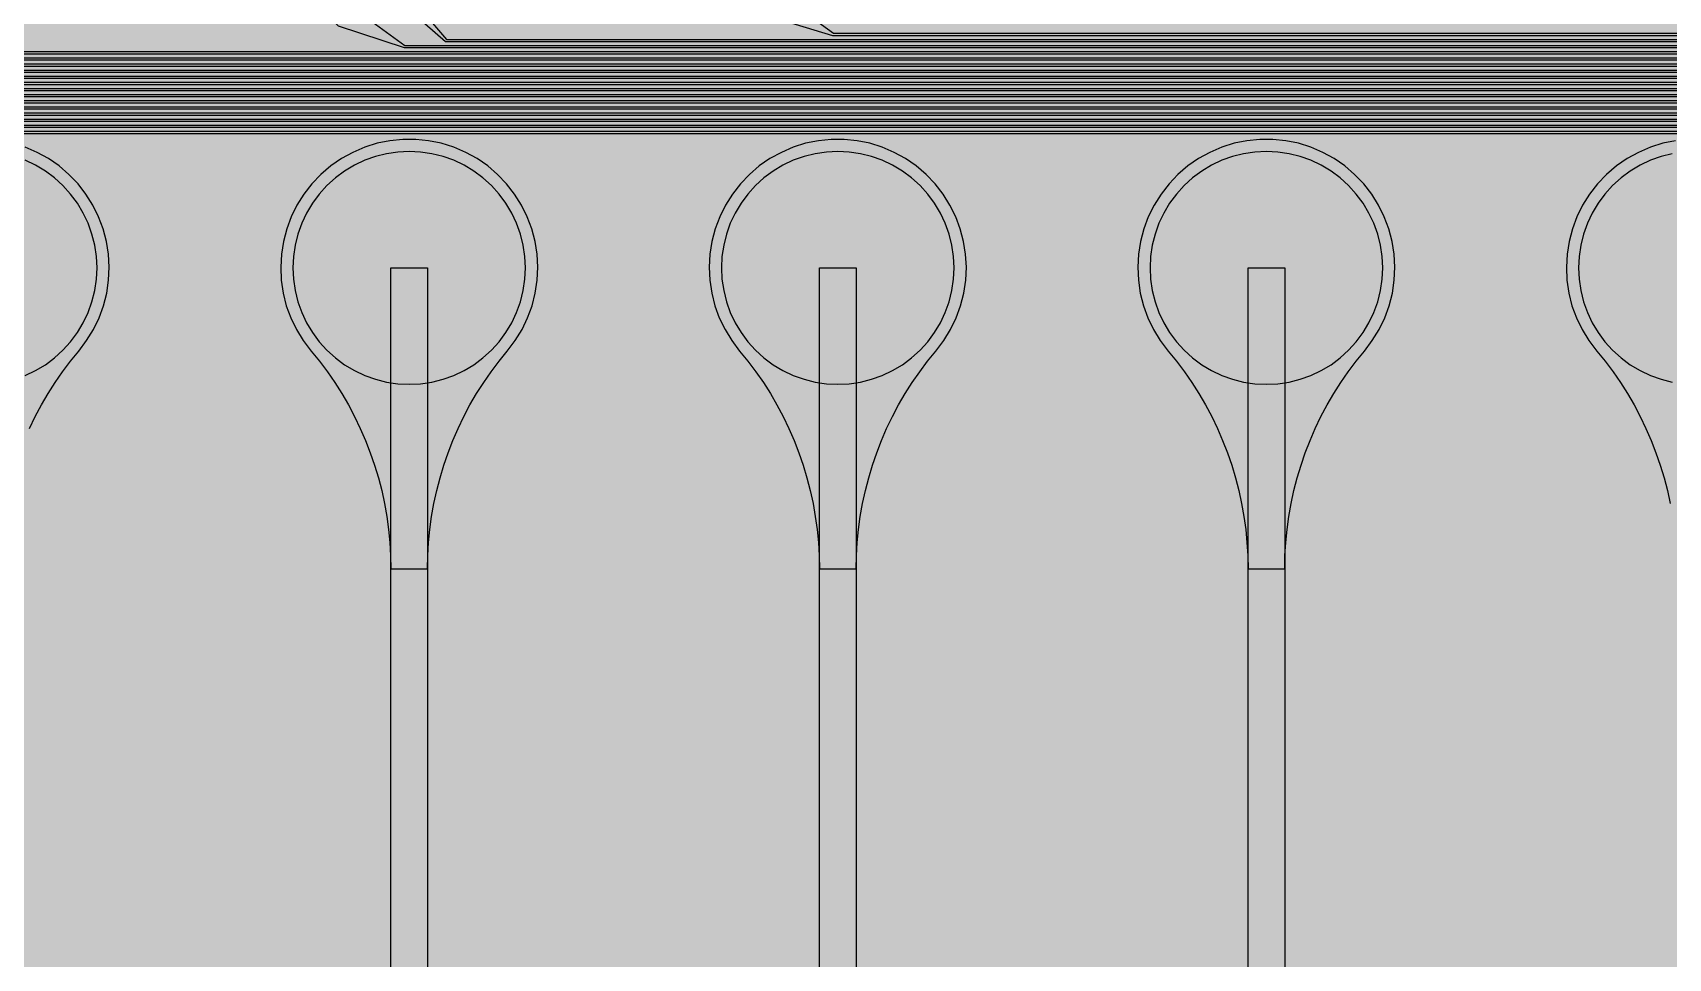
# Model space of a CAD drawing. Header units: metres. Extents: x -7240 to 10960, y -29667 to 1823.
# Drawn here: x 5865 to 7201, y -21716 to -20961 of the extents above; entities that cross this region are included whole.
import ezdxf

# ---------------------------------------------------------------- set-up
doc = ezdxf.new("R2010")
doc.units = ezdxf.units.M
for name, color, linetype in [('Metal1', 4, 'CONTINUOUS'), ('Polyimide', 7, 'CONTINUOUS'), ('Polyimide_Negative', 5, 'CONTINUOUS')]:
    doc.layers.add(name, color=color, linetype=linetype)

msp = doc.modelspace()

# ---------------------------------------------------------------- hatches: boundary and pattern name
at = {"layer": 'Polyimide'}
msp.add_hatch(color=7, dxfattribs=at).paths.add_polyline_path([(4088.5, -11806.9), (4098.7, -11851.2), (4115.6, -11893.5), (4138.6, -11932.7), (4167.4, -11968), (4201.1, -11998.5), (4239, -12023.6), (4280.3, -12042.7), (4349.2, -12073.7), (4413.2, -12113.8), (4471.3, -12162), (4522.3, -12217.7), (4565.4, -12279.7), (4599.7, -12346.9), (4624.7, -12418.2), (4639.9, -12492.2), (4645, -12567.5), (4639.9, -12642.8), (4624.7, -12716.8), (4599.7, -12788.1), (4565.4, -12855.3), (4522.3, -12917.3), (4471.3, -12973), (4413.2, -13021.2), (4349.2, -13061.3), (4280.3, -13092.3), (4239, -13111.4), (4201.1, -13136.5), (4167.4, -13167), (4138.6, -13202.3), (4115.6, -13241.5), (4098.7, -13283.8), (4088.5, -13328.1), (4085, -13373.5), (4085, -13567.5), (4099.4, -13861.6), (4142.6, -14152.8), (4214.2, -14438.4), (4313.4, -14715.5), (4439.2, -14981.7), (4590.6, -15234.2), (4766, -15470.7), (4963.7, -15688.8), (5181.8, -15886.5), (5418.3, -16061.9), (5670.8, -16213.3), (5936.9, -16339.1), (6214.1, -16438.3), (6499.7, -16509.9), (6790.9, -16553.1), (7085, -16567.5), (9960.4, -16567.5), (10038.8, -16571.4), (10116.4, -16582.9), (10192.6, -16601.9), (10266.5, -16628.4), (10337.5, -16662), (10404.8, -16702.3), (10467.9, -16749.1), (10526.1, -16801.8), (10578.8, -16860), (10625.6, -16923), (10665.9, -16990.4), (10699.5, -17061.4), (10725.9, -17135.3), (10745, -17211.4), (10756.5, -17289.1), (10760.4, -17367.5), (10760.4, -21957.3), (10721.6, -22012.9), (10686, -22070.6), (10653.6, -22130.1), (10624.5, -22191.4), (10598.9, -22254.2), (10576.8, -22318.2), (10558.3, -22383.5), (10543.4, -22449.6), (10532.2, -22516.5), (10524.7, -22583.8), (10521, -22651.5), (10521, -22719.3), (10524.7, -22787), (10532.2, -22854.4), (10543.4, -22921.2), (10558.3, -22987.4), (10576.8, -23052.6), (10598.9, -23116.7), (10624.5, -23179.5), (10653.6, -23240.7), (10686, -23300.3), (10721.6, -23357.9), (10760.4, -23413.5), (10760.4, -28667.5), (10756.5, -28745.9), (10745, -28823.6), (10725.9, -28899.7), (10699.5, -28973.6), (10665.9, -29044.6), (10625.6, -29112), (10578.8, -29175), (10526.1, -29233.2), (10467.9, -29285.9), (10404.8, -29332.7), (10337.5, -29373), (10266.5, -29406.6), (10192.6, -29433.1), (10116.4, -29452.1), (10038.8, -29463.6), (9960.4, -29467.5), (-6239.6, -29467.5), (-6318, -29463.6), (-6395.7, -29452.1), (-6471.9, -29433.1), (-6545.8, -29406.6), (-6616.7, -29373), (-6684.1, -29332.7), (-6747.1, -29285.9), (-6805.3, -29233.2), (-6858, -29175), (-6904.8, -29112), (-6945.2, -29044.6), (-6978.7, -28973.6), (-7005.2, -28899.7), (-7024.3, -28823.6), (-7035.8, -28745.9), (-7039.6, -28667.5), (-7039.6, -23426.3), (-6999.4, -23370.1), (-6962.3, -23311.6), (-6928.7, -23251.2), (-6898.5, -23189), (-6871.8, -23125.1), (-6848.8, -23059.9), (-6829.5, -22993.4), (-6814, -22926), (-6802.4, -22857.8), (-6794.6, -22789.1), (-6790.7, -22720), (-6790.7, -22650.8), (-6794.6, -22581.8), (-6802.4, -22513), (-6814, -22444.8), (-6829.5, -22377.4), (-6848.8, -22311), (-6871.8, -22245.7), (-6898.5, -22181.9), (-6928.7, -22119.7), (-6962.3, -22059.2), (-6999.4, -22000.8), (-7039.6, -21944.5), (-7039.6, -17367.5), (-7035.8, -17289.1), (-7024.3, -17211.4), (-7005.2, -17135.3), (-6978.7, -17061.4), (-6945.2, -16990.4), (-6904.8, -16923), (-6858, -16860), (-6805.3, -16801.8), (-6747.1, -16749.1), (-6684.1, -16702.3), (-6616.7, -16662), (-6545.8, -16628.4), (-6471.9, -16601.9), (-6395.7, -16582.9), (-6318, -16571.4), (-6239.6, -16567.5), (-3334, -16567.5), (-3039.9, -16553.1), (-2748.7, -16509.9), (-2463.1, -16438.3), (-2185.9, -16339.1), (-1919.8, -16213.3), (-1667.3, -16061.9), (-1430.8, -15886.5), (-1212.7, -15688.8), (-1015, -15470.7), (-839.6, -15234.2), (-688.2, -14981.7), (-562.4, -14715.5), (-463.2, -14438.4), (-391.6, -14152.8), (-348.4, -13861.6), (-334, -13567.5), (-334, -13373.5), (-337.5, -13328.1), (-347.7, -13283.8), (-364.6, -13241.5), (-387.6, -13202.3), (-416.4, -13167), (-450.1, -13136.5), (-488, -13111.4), (-529.3, -13092.3), (-529.3, -13092.3), (-598.2, -13061.3), (-662.2, -13021.2), (-720.3, -12973), (-771.3, -12917.3), (-814.4, -12855.3), (-848.7, -12788.1), (-873.7, -12716.8), (-888.9, -12642.8), (-894, -12567.5), (-888.9, -12492.2), (-873.7, -12418.2), (-848.7, -12346.9), (-814.4, -12279.7), (-771.3, -12217.7), (-720.3, -12162), (-662.2, -12113.8), (-598.2, -12073.7), (-529.3, -12042.7), (-488, -12023.6), (-450.1, -11998.5), (-416.4, -11968), (-387.6, -11932.7), (-364.6, -11893.5), (-347.7, -11851.2), (-337.5, -11806.9), (-334, -11761.5), (-334, -11074.3), (-337.5, -11028.9), (-347.7, -10984.6), (-364.6, -10942.4), (-387.6, -10903.1), (-416.4, -10867.8), (-450.1, -10837.3), (-488, -10812.2), (-529.3, -10793.2), (-529.3, -10793.2), (-598.2, -10762.1), (-662.2, -10722.1), (-720.3, -10673.8), (-771.3, -10618.1), (-814.4, -10556.1), (-848.7, -10488.9), (-873.7, -10417.6), (-888.9, -10343.7), (-894, -10268.3), (-888.9, -10193), (-873.7, -10119), (-848.7, -10047.8), (-814.4, -9980.5), (-771.3, -9918.5), (-720.3, -9862.9), (-662.2, -9814.6), (-598.2, -9774.6), (-529.3, -9743.5), (-488, -9724.5), (-450.1, -9699.4), (-416.4, -9668.8), (-387.6, -9633.5), (-364.6, -9594.3), (-347.7, -9552), (-337.5, -9507.7), (-334, -9462.4), (-334, -8775.1), (-337.5, -8729.8), (-347.7, -8685.5), (-364.6, -8643.2), (-387.6, -8604), (-416.4, -8568.7), (-450.1, -8538.1), (-488, -8513), (-529.3, -8494), (-529.3, -8494), (-598.2, -8462.9), (-662.2, -8422.9), (-720.3, -8374.6), (-771.3, -8319), (-814.4, -8257), (-848.7, -8189.7), (-873.7, -8118.5), (-888.9, -8044.5), (-894, -7969.2), (-888.9, -7893.8), (-873.7, -7819.9), (-848.7, -7748.6), (-814.4, -7681.4), (-771.3, -7619.4), (-720.3, -7563.7), (-662.2, -7515.4), (-598.2, -7475.4), (-529.3, -7444.3), (-529.3, -7444.3), (-488, -7425.3), (-450.1, -7400.2), (-416.4, -7369.7), (-387.6, -7334.4), (-364.6, -7295.1), (-347.7, -7252.9), (-337.5, -7208.6), (-334, -7163.2), (-334, -6476), (-337.5, -6430.6), (-347.7, -6386.3), (-364.6, -6344), (-387.6, -6304.8), (-416.4, -6269.5), (-450.1, -6239), (-488, -6213.9), (-529.3, -6194.8), (-529.3, -6194.8), (-598.2, -6163.8), (-662.2, -6123.7), (-720.3, -6075.5), (-771.3, -6019.8), (-814.4, -5957.8), (-848.7, -5890.6), (-873.7, -5819.3), (-888.9, -5745.3), (-894, -5670), (-888.9, -5594.7), (-873.7, -5520.7), (-848.7, -5449.4), (-814.4, -5382.2), (-771.3, -5320.2), (-720.3, -5264.5), (-662.2, -5216.3), (-598.2, -5176.2), (-529.3, -5145.2), (-529.3, -5145.2), (-488, -5126.1), (-450.1, -5101), (-416.4, -5070.5), (-387.6, -5035.2), (-364.6, -4996), (-347.7, -4953.7), (-337.5, -4909.4), (-334, -4864), (-334, 380), (-334, 1522.5), (-289, 1522.5), (-288.8, 1515.6), (-288.1, 1508.8), (-287, 1502), (-285.4, 1495.3), (-283.4, 1488.7), (-281, 1482.3), (-278.2, 1476.1), (-274.9, 1470), (-271.3, 1464.2), (-267.3, 1458.6), (-262.9, 1453.3), (-258.2, 1448.3), (-253.2, 1443.6), (-247.9, 1439.2), (-242.3, 1435.2), (-236.5, 1431.6), (-230.4, 1428.3), (-224.2, 1425.5), (-217.8, 1423.1), (-211.2, 1421.1), (-204.5, 1419.5), (-197.7, 1418.4), (-190.9, 1417.7), (-184, 1417.5), (-177.1, 1417.7), (-170.3, 1418.4), (-163.5, 1419.5), (-156.8, 1421.1), (-150.2, 1423.1), (-143.8, 1425.5), (-137.6, 1428.3), (-131.5, 1431.6), (-125.7, 1435.2), (-120.1, 1439.2), (-114.8, 1443.6), (-109.8, 1448.3), (-105.1, 1453.3), (-100.7, 1458.6), (-96.7, 1464.2), (-93.1, 1470), (-89.8, 1476.1), (-87, 1482.3), (-84.6, 1488.7), (-82.6, 1495.3), (-81, 1502), (-79.9, 1508.8), (-79.2, 1515.6), (-79, 1522.5), (1786, 1522.5), (3835, 1522.5), (3835.2, 1529), (3835.9, 1535.6), (3836.9, 1542), (3838.4, 1548.4), (3840.3, 1554.6), (3842.6, 1560.8), (3845.3, 1566.7), (3848.4, 1572.5), (3851.9, 1578.1), (3855.7, 1583.4), (3859.8, 1588.4), (3864.3, 1593.2), (3869.1, 1597.7), (3874.1, 1601.8), (3879.4, 1605.6), (3885, 1609.1), (3890.8, 1612.2), (3896.7, 1614.9), (3902.9, 1617.2), (3909.1, 1619.1), (3915.5, 1620.6), (3921.9, 1621.6), (3928.5, 1622.3), (3935, 1622.5), (3941.5, 1622.3), (3948.1, 1621.6), (3954.5, 1620.6), (3960.9, 1619.1), (3967.1, 1617.2), (3973.3, 1614.9), (3979.2, 1612.2), (3985, 1609.1), (3990.6, 1605.6), (3995.9, 1601.8), (4000.9, 1597.7), (4005.7, 1593.2), (4010.2, 1588.4), (4014.3, 1583.4), (4018.1, 1578.1), (4021.6, 1572.5), (4024.7, 1566.7), (4027.4, 1560.8), (4029.7, 1554.6), (4031.6, 1548.4), (4033.1, 1542), (4034.1, 1535.6), (4034.8, 1529), (4035, 1522.5), (4085, 1522.5), (4085, 380), (4085, 330), (4085, -4864), (4088.5, -4909.4), (4098.7, -4953.7), (4115.6, -4996), (4138.6, -5035.2), (4167.4, -5070.5), (4201.1, -5101), (4239, -5126.1), (4280.3, -5145.2), (4280.3, -5145.2), (4349.2, -5176.2), (4413.2, -5216.3), (4471.3, -5264.5), (4522.3, -5320.2), (4565.4, -5382.2), (4599.7, -5449.4), (4624.7, -5520.7), (4639.9, -5594.7), (4645, -5670), (4639.9, -5745.3), (4624.7, -5819.3), (4599.7, -5890.6), (4565.4, -5957.8), (4522.3, -6019.8), (4471.3, -6075.5), (4413.2, -6123.7), (4349.2, -6163.8), (4280.3, -6194.8), (4239, -6213.9), (4201.1, -6239), (4167.4, -6269.5), (4138.6, -6304.8), (4115.6, -6344), (4098.7, -6386.3), (4088.5, -6430.6), (4085, -6476), (4085, -11761.5), (4088.5, -11806.9)])

# ---------------------------------------------------------------- linework, layer by layer
at = {"layer": 'Metal1'}
for points in [[(2578.9, -18191.7), (2578.9, -22301.6), (2608.3, -22331), (9367.5, -22331), (9396.9, -22301.6), (9396.9, -20992.4), (9367.5, -20963), (6518.9, -20963), (6464, -20946.5), (6441, -20925.2), (6336.1, -20791.8), (6359.7, -20773.2), (6464.6, -20906.6), (6477.1, -20930.3), (6519.3, -20961), (9368.3, -20961), (9398.9, -20991.6), (9398.9, -22302.4), (9368.3, -22333), (2607.5, -22333), (2576.9, -22302.4), (2576.9, -18191.7)], [(2583.9, -18191.7), (2583.9, -22296.6), (2613.3, -22326), (9362.5, -22326), (9391.9, -22296.6), (9391.9, -20997.4), (9362.5, -20968), (6202.5, -20968), (6168.7, -20938.7), (6157.9, -20792), (6157.9, -20042.5), (6187.9, -20042.5), (6187.9, -20792), (6177, -20935.3), (6203.3, -20966), (9363.3, -20966), (9393.9, -20996.6), (9393.9, -22297.4), (9363.3, -22328), (2612.5, -22328), (2581.9, -22297.4), (2581.9, -18191.7)], [(2588.9, -18191.7), (2588.9, -22291.6), (2618.3, -22321), (9357.5, -22321), (9386.9, -22291.6), (9386.9, -21002.4), (9357.5, -20973), (6168.9, -20973), (6115, -20955.3), (6087.3, -20927.5), (5985.8, -20791.5), (6009.9, -20773.5), (6111.3, -20909.6), (6127.3, -20940.6), (6169.3, -20971), (9358.3, -20971), (9388.9, -21001.6), (9388.9, -22292.4), (9358.3, -22323), (2617.5, -22323), (2586.9, -22292.4), (2586.9, -18191.7)], [(2593.9, -18191.7), (2593.9, -22286.6), (2623.3, -22316), (9352.5, -22316), (9381.9, -22286.6), (9381.9, -21007.4), (9352.5, -20978), (5852.5, -20978), (5818.7, -20948.7), (5807.9, -20800), (5807.9, -20042.5), (5837.9, -20042.5), (5837.9, -20800), (5827, -20945.3), (5853.3, -20976), (9353.3, -20976), (9383.9, -21006.6), (9383.9, -22287.4), (9353.3, -22318), (2622.5, -22318), (2591.9, -22287.4), (2591.9, -18191.7)], [(2598.9, -18191.7), (2598.9, -22281.6), (2628.3, -22311), (9347.5, -22311), (9376.9, -22281.6), (9376.9, -21012.4), (9347.5, -20983), (5818.8, -20983), (5765.9, -20964.2), (5733.7, -20929.7), (5635.6, -20791.2), (5660.1, -20773.8), (5758.2, -20912.4), (5777.6, -20950.8), (5819.3, -20981), (9348.3, -20981), (9378.9, -21011.6), (9378.9, -22282.4), (9348.3, -22313), (2627.5, -22313), (2596.9, -22282.4), (2596.9, -18191.7)], [(2603.9, -18191.7), (2603.9, -22276.6), (2633.3, -22306), (9342.5, -22306), (9371.9, -22276.6), (9371.9, -21017.4), (9342.5, -20988), (5502.5, -20988), (5468.8, -20958.7), (5457.9, -20808), (5457.9, -20042.5), (5487.9, -20042.5), (5487.9, -20808), (5477, -20955.3), (5503.3, -20986), (9343.3, -20986), (9373.9, -21016.6), (9373.9, -22277.4), (9343.3, -22308), (2632.5, -22308), (2601.9, -22277.4), (2601.9, -18191.7)], [(2608.9, -18191.7), (2608.9, -22271.6), (2638.3, -22301), (9337.5, -22301), (9366.9, -22271.6), (9366.9, -21022.4), (9337.5, -20993), (5468.8, -20993), (5416.8, -20973.3), (5380.3, -20931.6), (5285.4, -20790.9), (5310.3, -20774.1), (5405.2, -20914.8), (5427.8, -20961), (5469.3, -20991), (9338.3, -20991), (9368.9, -21021.6), (9368.9, -22272.4), (9338.3, -22303), (2637.5, -22303), (2606.9, -22272.4), (2606.9, -18191.7)], [(2613.9, -18191.7), (2613.9, -22266.6), (2643.3, -22296), (9332.5, -22296), (9361.9, -22266.6), (9361.9, -21027.4), (9332.5, -20998), (5152.5, -20998), (5118.8, -20968.7), (5107.9, -20816), (5107.9, -20042.5), (5137.9, -20042.5), (5137.9, -20816), (5126.9, -20965.3), (5153.3, -20996), (9333.3, -20996), (9363.9, -21026.6), (9363.9, -22267.4), (9333.3, -22298), (2642.5, -22298), (2611.9, -22267.4), (2611.9, -18191.7)], [(2618.9, -18191.7), (2618.9, -22261.6), (2648.3, -22291), (9327.5, -22291), (9356.9, -22261.6), (9356.9, -21032.4), (9327.5, -21003), (5118.8, -21003), (5067.6, -20982.4), (5027.1, -20933.3), (4935.3, -20790.6), (4960.5, -20774.4), (5052.3, -20917.1), (5078.1, -20971.1), (5119.3, -21001), (9328.3, -21001), (9358.9, -21031.6), (9358.9, -22262.4), (9328.3, -22293), (2647.5, -22293), (2616.9, -22262.4), (2616.9, -18191.7)], [(2623.9, -18191.7), (2623.9, -22256.6), (2653.3, -22286), (9322.5, -22286), (9351.9, -22256.6), (9351.9, -21037.4), (9322.5, -21008), (4802.5, -21008), (4768.8, -20978.7), (4757.9, -20824), (4757.9, -20042.5), (4787.9, -20042.5), (4787.9, -20824), (4776.9, -20975.3), (4803.3, -21006), (9323.3, -21006), (9353.9, -21036.6), (9353.9, -22257.4), (9323.3, -22288), (2652.5, -22288), (2621.9, -22257.4), (2621.9, -18191.7)], [(2628.9, -18191.7), (2628.9, -22251.6), (2658.3, -22281), (9317.5, -22281), (9346.9, -22251.6), (9346.9, -21042.4), (9317.5, -21013), (4768.8, -21013), (4718.4, -20991.7), (4674, -20934.9), (4585.1, -20790.4), (4610.7, -20774.6), (4699.6, -20919.2), (4728.4, -20981.2), (4769.3, -21011), (9318.3, -21011), (9348.9, -21041.6), (9348.9, -22252.4), (9318.3, -22283), (2657.5, -22283), (2626.9, -22252.4), (2626.9, -18191.7)], [(2633.9, -18191.7), (2633.9, -22246.6), (2663.3, -22276), (9312.5, -22276), (9341.9, -22246.6), (9341.9, -21047.4), (9312.5, -21018), (4452.5, -21018), (4418.9, -20988.7), (4407.9, -20832), (4407.9, -20042.5), (4437.9, -20042.5), (4437.9, -20832), (4426.9, -20985.3), (4453.3, -21016), (9313.3, -21016), (9343.9, -21046.6), (9343.9, -22247.4), (9313.3, -22278), (2662.5, -22278), (2631.9, -22247.4), (2631.9, -18191.7)], [(2638.9, -18191.7), (2638.9, -22241.6), (2668.3, -22271), (9307.5, -22271), (9336.9, -22241.6), (9336.9, -21052.4), (9307.5, -21023), (4418.8, -21023), (4369.1, -21001), (4321.1, -20936.3), (4235, -20790.1), (4260.8, -20774.9), (4347, -20921.1), (4378.6, -20991.3), (4419.4, -21021), (9308.3, -21021), (9338.9, -21051.6), (9338.9, -22242.4), (9308.3, -22273), (2667.5, -22273), (2636.9, -22242.4), (2636.9, -18191.7)], [(2643.9, -18191.7), (2643.9, -22236.6), (2673.3, -22266), (9302.5, -22266), (9331.9, -22236.6), (9331.9, -21057.4), (9302.5, -21028), (4102.5, -21028), (4068.9, -20998.6), (4057.9, -20840), (4057.9, -20042.5), (4087.9, -20042.5), (4087.9, -20840), (4076.9, -20995.4), (4103.3, -21026), (9303.3, -21026), (9333.9, -21056.6), (9333.9, -22237.4), (9303.3, -22268), (2672.5, -22268), (2641.9, -22237.4), (2641.9, -18191.7)], [(2648.9, -18191.7), (2648.9, -22231.6), (2678.3, -22261), (9297.5, -22261), (9326.9, -22231.6), (9326.9, -21062.4), (9297.5, -21033), (4068.8, -21033), (4019.7, -21010.4), (3968.4, -20937.6), (3884.8, -20789.9), (3910.9, -20775.1), (3994.5, -20922.8), (4028.9, -21001.4), (4069.4, -21031), (9298.3, -21031), (9328.9, -21061.6), (9328.9, -22232.4), (9298.3, -22263), (2677.5, -22263), (2646.9, -22232.4), (2646.9, -18191.7)], [(2653.9, -18191.7), (2653.9, -22226.6), (2683.3, -22256), (9292.5, -22256), (9321.9, -22226.6), (9321.9, -21067.4), (9292.5, -21038), (3752.5, -21038), (3718.9, -21008.6), (3707.9, -20848), (3707.9, -20042.5), (3737.9, -20042.5), (3737.9, -20848), (3726.8, -21005.4), (3753.3, -21036), (9293.3, -21036), (9323.9, -21066.6), (9323.9, -22227.4), (9293.3, -22258), (2682.5, -22258), (2651.9, -22227.4), (2651.9, -18191.7)], [(2658.9, -18191.7), (2658.9, -22221.6), (2688.3, -22251), (9287.5, -22251), (9316.9, -22221.6), (9316.9, -21072.4), (9287.5, -21043), (3718.8, -21043), (3670.3, -21019.9), (3615.8, -20938.7), (3534.7, -20789.7), (3561.1, -20775.3), (3642.2, -20924.4), (3679.2, -21011.4), (3719.4, -21041), (9288.3, -21041), (9318.9, -21071.6), (9318.9, -22222.4), (9288.3, -22253), (2687.5, -22253), (2656.9, -22222.4), (2656.9, -18191.7)], [(2723.9, -18191.7), (2723.9, -22156.6), (2753.3, -22186), (6842.5, -22186), (6869, -22155.4), (6857.9, -21990), (6857.9, -21152.5), (6887.9, -21152.5), (6887.9, -21990), (6876.7, -22158.6), (6843.3, -22188), (2752.5, -22188), (2721.9, -22157.4), (2721.9, -18191.7)], [(2733.9, -18191.7), (2733.9, -22146.6), (2763.3, -22176), (6492.5, -22176), (6519, -22145.4), (6507.9, -21982), (6507.9, -21152.5), (6537.9, -21152.5), (6537.9, -21982), (6526.7, -22148.6), (6493.3, -22178), (2762.5, -22178), (2731.9, -22147.4), (2731.9, -18191.7)], [(2743.9, -18191.7), (2743.9, -22136.6), (2773.3, -22166), (6142.5, -22166), (6169, -22135.4), (6157.9, -21974), (6157.9, -21152.5), (6187.9, -21152.5), (6187.9, -21974), (6176.8, -22138.6), (6143.3, -22168), (2772.5, -22168), (2741.9, -22137.4), (2741.9, -18191.7)], [(7207, -21048.7), (7196.6, -21050.8), (7186.5, -21054), (7176.8, -21058.2), (7167.5, -21063.3), (7158.8, -21069.3), (7150.7, -21076.2), (7143.4, -21083.9), (7136.9, -21092.3), (7131.2, -21101.3), (7126.5, -21110.8), (7122.8, -21120.7), (7120.1, -21130.9), (7118.5, -21141.4), (7117.9, -21152), (7118.4, -21162.6), (7119.9, -21173.1), (7122.5, -21183.4), (7126.1, -21193.3), (7130.8, -21202.9), (7136.3, -21211.9), (7142.7, -21220.4), (7149.5, -21228.7), (7156, -21237.3), (7162.1, -21246.1), (7167.8, -21255.1), (7173.2, -21264.4), (7178.3, -21273.9), (7182.9, -21283.6), (7187.2, -21293.4), (7191.1, -21303.4), (7194.6, -21313.6), (7197.7, -21323.9), (7200.4, -21334.2), (7202.7, -21344.7)], [(5862.8, -21283.6), (5867.5, -21273.9), (5872.5, -21264.4), (5877.9, -21255.1), (5883.7, -21246.1), (5889.8, -21237.3), (5896.2, -21228.7), (5903, -21220.4), (5909.4, -21211.9), (5915, -21202.9), (5919.6, -21193.3), (5923.2, -21183.4), (5925.8, -21173.1), (5927.4, -21162.6), (5927.9, -21152), (5927.3, -21141.4), (5925.6, -21130.9), (5922.9, -21120.7), (5919.2, -21110.8), (5914.5, -21101.3), (5908.9, -21092.3), (5902.4, -21083.9), (5895, -21076.2), (5887, -21069.3), (5878.3, -21063.3), (5869, -21058.2), (5859.2, -21054)]]:
    msp.add_lwpolyline(points, dxfattribs=at)
for points in [[(6187.9, -21398.1), (6188.1, -21387.3), (6188.7, -21376.6), (6189.8, -21365.9), (6191.2, -21355.3), (6193.1, -21344.7), (6195.4, -21334.2), (6198.1, -21323.9), (6201.2, -21313.6), (6204.7, -21303.4), (6208.6, -21293.4), (6212.8, -21283.6), (6217.5, -21273.9), (6222.5, -21264.4), (6227.9, -21255.1), (6233.7, -21246.1), (6239.8, -21237.3), (6246.2, -21228.7), (6253, -21220.4), (6259.4, -21211.9), (6265, -21202.9), (6269.6, -21193.3), (6273.2, -21183.4), (6275.8, -21173.1), (6277.4, -21162.6), (6277.9, -21152), (6277.3, -21141.4), (6275.6, -21130.9), (6272.9, -21120.7), (6269.2, -21110.8), (6264.5, -21101.3), (6258.9, -21092.3), (6252.4, -21083.9), (6245, -21076.2), (6237, -21069.3), (6228.3, -21063.3), (6219, -21058.2), (6209.2, -21054), (6199.1, -21050.8), (6188.7, -21048.7), (6178.2, -21047.6), (6167.6, -21047.6), (6157, -21048.7), (6146.6, -21050.8), (6136.5, -21054), (6126.8, -21058.2), (6117.5, -21063.3), (6108.8, -21069.3), (6100.7, -21076.2), (6093.4, -21083.9), (6086.9, -21092.3), (6081.2, -21101.3), (6076.5, -21110.8), (6072.8, -21120.7), (6070.1, -21130.9), (6068.5, -21141.4), (6067.9, -21152), (6068.4, -21162.6), (6069.9, -21173.1), (6072.5, -21183.4), (6076.1, -21193.3), (6080.8, -21202.9), (6086.3, -21211.9), (6092.7, -21220.4), (6099.5, -21228.7), (6106, -21237.3), (6112.1, -21246.1), (6117.8, -21255.1), (6123.2, -21264.4), (6128.3, -21273.9), (6132.9, -21283.6), (6137.2, -21293.4), (6141.1, -21303.4), (6144.6, -21313.6), (6147.7, -21323.9), (6150.4, -21334.2), (6152.7, -21344.7), (6154.5, -21355.3), (6156, -21365.9), (6157, -21376.6), (6157.7, -21387.3), (6157.9, -21398.1), (6187.9, -21398.1)], [(6537.9, -21398.1), (6538.1, -21387.3), (6538.7, -21376.6), (6539.8, -21365.9), (6541.2, -21355.3), (6543.1, -21344.7), (6545.4, -21334.2), (6548.1, -21323.9), (6551.2, -21313.6), (6554.7, -21303.4), (6558.6, -21293.4), (6562.8, -21283.6), (6567.5, -21273.9), (6572.5, -21264.4), (6577.9, -21255.1), (6583.7, -21246.1), (6589.8, -21237.3), (6596.2, -21228.7), (6603, -21220.4), (6609.4, -21211.9), (6615, -21202.9), (6619.6, -21193.3), (6623.2, -21183.4), (6625.8, -21173.1), (6627.4, -21162.6), (6627.9, -21152), (6627.3, -21141.4), (6625.6, -21130.9), (6622.9, -21120.7), (6619.2, -21110.8), (6614.5, -21101.3), (6608.9, -21092.3), (6602.4, -21083.9), (6595, -21076.2), (6587, -21069.3), (6578.3, -21063.3), (6569, -21058.2), (6559.2, -21054), (6549.1, -21050.8), (6538.7, -21048.7), (6528.2, -21047.6), (6517.6, -21047.6), (6507, -21048.7), (6496.6, -21050.8), (6486.5, -21054), (6476.8, -21058.2), (6467.5, -21063.3), (6458.8, -21069.3), (6450.7, -21076.2), (6443.4, -21083.9), (6436.9, -21092.3), (6431.2, -21101.3), (6426.5, -21110.8), (6422.8, -21120.7), (6420.1, -21130.9), (6418.5, -21141.4), (6417.9, -21152), (6418.4, -21162.6), (6419.9, -21173.1), (6422.5, -21183.4), (6426.1, -21193.3), (6430.8, -21202.9), (6436.3, -21211.9), (6442.7, -21220.4), (6449.5, -21228.7), (6456, -21237.3), (6462.1, -21246.1), (6467.8, -21255.1), (6473.2, -21264.4), (6478.3, -21273.9), (6482.9, -21283.6), (6487.2, -21293.4), (6491.1, -21303.4), (6494.6, -21313.6), (6497.7, -21323.9), (6500.4, -21334.2), (6502.7, -21344.7), (6504.5, -21355.3), (6506, -21365.9), (6507, -21376.6), (6507.7, -21387.3), (6507.9, -21398.1), (6537.9, -21398.1)], [(6887.9, -21398.1), (6888.1, -21387.3), (6888.7, -21376.6), (6889.8, -21365.9), (6891.2, -21355.3), (6893.1, -21344.7), (6895.4, -21334.2), (6898.1, -21323.9), (6901.2, -21313.6), (6904.7, -21303.4), (6908.6, -21293.4), (6912.8, -21283.6), (6917.5, -21273.9), (6922.5, -21264.4), (6927.9, -21255.1), (6933.7, -21246.1), (6939.8, -21237.3), (6946.2, -21228.7), (6953, -21220.4), (6959.4, -21211.9), (6965, -21202.9), (6969.6, -21193.3), (6973.2, -21183.4), (6975.8, -21173.1), (6977.4, -21162.6), (6977.9, -21152), (6977.3, -21141.4), (6975.6, -21130.9), (6972.9, -21120.7), (6969.2, -21110.8), (6964.5, -21101.3), (6958.9, -21092.3), (6952.4, -21083.9), (6945, -21076.2), (6937, -21069.3), (6928.3, -21063.3), (6919, -21058.2), (6909.2, -21054), (6899.1, -21050.8), (6888.7, -21048.7), (6878.2, -21047.6), (6867.6, -21047.6), (6857, -21048.7), (6846.6, -21050.8), (6836.5, -21054), (6826.8, -21058.2), (6817.5, -21063.3), (6808.8, -21069.3), (6800.7, -21076.2), (6793.4, -21083.9), (6786.9, -21092.3), (6781.2, -21101.3), (6776.5, -21110.8), (6772.8, -21120.7), (6770.1, -21130.9), (6768.5, -21141.4), (6767.9, -21152), (6768.4, -21162.6), (6769.9, -21173.1), (6772.5, -21183.4), (6776.1, -21193.3), (6780.8, -21202.9), (6786.3, -21211.9), (6792.7, -21220.4), (6799.5, -21228.7), (6806, -21237.3), (6812.1, -21246.1), (6817.8, -21255.1), (6823.2, -21264.4), (6828.3, -21273.9), (6832.9, -21283.6), (6837.2, -21293.4), (6841.1, -21303.4), (6844.6, -21313.6), (6847.7, -21323.9), (6850.4, -21334.2), (6852.7, -21344.7), (6854.5, -21355.3), (6856, -21365.9), (6857, -21376.6), (6857.7, -21387.3), (6857.9, -21398.1), (6887.9, -21398.1)]]:
    msp.add_lwpolyline(points, close=True, dxfattribs=at)
at = {"layer": 'Polyimide_Negative'}
for points in [[(5859.2, -21240.3), (5867.7, -21236.3), (5875.7, -21231.5), (5883.1, -21225.9), (5890.1, -21219.7), (5896.3, -21212.8), (5901.9, -21205.3), (5906.7, -21197.3), (5910.6, -21188.9), (5913.8, -21180.1), (5916, -21171), (5917.4, -21161.8), (5917.9, -21152.5), (5917.9, -21152.5), (5917.4, -21143.2), (5916, -21134), (5913.8, -21124.9), (5910.6, -21116.1), (5906.7, -21107.7), (5901.9, -21099.7), (5896.3, -21092.2), (5890.1, -21085.3), (5883.1, -21079.1), (5875.7, -21073.5), (5867.7, -21068.7), (5859.2, -21064.7)], [(7204.3, -21059.3), (7195.3, -21061.6), (7186.5, -21064.7), (7178.1, -21068.7), (7170.1, -21073.5), (7162.6, -21079.1), (7155.7, -21085.3), (7149.4, -21092.2), (7143.9, -21099.7), (7139.1, -21107.7), (7135.1, -21116.1), (7132, -21124.9), (7129.7, -21134), (7128.3, -21143.2), (7127.9, -21152.5), (7128.3, -21161.8), (7129.7, -21171), (7132, -21180.1), (7135.1, -21188.9), (7139.1, -21197.3), (7143.9, -21205.3), (7149.4, -21212.8), (7155.7, -21219.7), (7162.6, -21225.9), (7170.1, -21231.5), (7178.1, -21236.3), (7186.5, -21240.3), (7195.3, -21243.4), (7204.3, -21245.7)]]:
    msp.add_lwpolyline(points, dxfattribs=at)
for points in [[(6267.9, -21152.5), (6267.4, -21143.2), (6266, -21134), (6263.8, -21124.9), (6260.6, -21116.1), (6256.7, -21107.7), (6251.9, -21099.7), (6246.3, -21092.2), (6240.1, -21085.3), (6233.1, -21079.1), (6225.7, -21073.5), (6217.7, -21068.7), (6209.2, -21064.7), (6200.5, -21061.6), (6191.4, -21059.3), (6182.2, -21058), (6172.9, -21057.5), (6163.6, -21058), (6154.3, -21059.3), (6145.3, -21061.6), (6136.5, -21064.7), (6128.1, -21068.7), (6120.1, -21073.5), (6112.6, -21079.1), (6105.7, -21085.3), (6099.4, -21092.2), (6093.9, -21099.7), (6089.1, -21107.7), (6085.1, -21116.1), (6082, -21124.9), (6079.7, -21134), (6078.3, -21143.2), (6077.9, -21152.5), (6078.3, -21161.8), (6079.7, -21171), (6082, -21180.1), (6085.1, -21188.9), (6089.1, -21197.3), (6093.9, -21205.3), (6099.4, -21212.8), (6105.7, -21219.7), (6112.6, -21225.9), (6120.1, -21231.5), (6128.1, -21236.3), (6136.5, -21240.3), (6145.3, -21243.4), (6154.3, -21245.7), (6163.6, -21247), (6172.9, -21247.5), (6182.2, -21247), (6191.4, -21245.7), (6200.5, -21243.4), (6209.2, -21240.3), (6217.7, -21236.3), (6225.7, -21231.5), (6233.1, -21225.9), (6240.1, -21219.7), (6246.3, -21212.8), (6251.9, -21205.3), (6256.7, -21197.3), (6260.6, -21188.9), (6263.8, -21180.1), (6266, -21171), (6267.4, -21161.8), (6267.9, -21152.5)], [(6617.9, -21152.5), (6617.4, -21143.2), (6616, -21134), (6613.8, -21124.9), (6610.6, -21116.1), (6606.7, -21107.7), (6601.9, -21099.7), (6596.3, -21092.2), (6590.1, -21085.3), (6583.1, -21079.1), (6575.7, -21073.5), (6567.7, -21068.7), (6559.2, -21064.7), (6550.5, -21061.6), (6541.4, -21059.3), (6532.2, -21058), (6522.9, -21057.5), (6513.6, -21058), (6504.3, -21059.3), (6495.3, -21061.6), (6486.5, -21064.7), (6478.1, -21068.7), (6470.1, -21073.5), (6462.6, -21079.1), (6455.7, -21085.3), (6449.4, -21092.2), (6443.9, -21099.7), (6439.1, -21107.7), (6435.1, -21116.1), (6432, -21124.9), (6429.7, -21134), (6428.3, -21143.2), (6427.9, -21152.5), (6428.3, -21161.8), (6429.7, -21171), (6432, -21180.1), (6435.1, -21188.9), (6439.1, -21197.3), (6443.9, -21205.3), (6449.4, -21212.8), (6455.7, -21219.7), (6462.6, -21225.9), (6470.1, -21231.5), (6478.1, -21236.3), (6486.5, -21240.3), (6495.3, -21243.4), (6504.3, -21245.7), (6513.6, -21247), (6522.9, -21247.5), (6532.2, -21247), (6541.4, -21245.7), (6550.5, -21243.4), (6559.2, -21240.3), (6567.7, -21236.3), (6575.7, -21231.5), (6583.1, -21225.9), (6590.1, -21219.7), (6596.3, -21212.8), (6601.9, -21205.3), (6606.7, -21197.3), (6610.6, -21188.9), (6613.8, -21180.1), (6616, -21171), (6617.4, -21161.8), (6617.9, -21152.5)], [(6967.9, -21152.5), (6967.4, -21143.2), (6966, -21134), (6963.8, -21124.9), (6960.6, -21116.1), (6956.7, -21107.7), (6951.9, -21099.7), (6946.3, -21092.2), (6940.1, -21085.3), (6933.1, -21079.1), (6925.7, -21073.5), (6917.7, -21068.7), (6909.2, -21064.7), (6900.5, -21061.6), (6891.4, -21059.3), (6882.2, -21058), (6872.9, -21057.5), (6863.6, -21058), (6854.3, -21059.3), (6845.3, -21061.6), (6836.5, -21064.7), (6828.1, -21068.7), (6820.1, -21073.5), (6812.6, -21079.1), (6805.7, -21085.3), (6799.4, -21092.2), (6793.9, -21099.7), (6789.1, -21107.7), (6785.1, -21116.1), (6782, -21124.9), (6779.7, -21134), (6778.3, -21143.2), (6777.9, -21152.5), (6778.3, -21161.8), (6779.7, -21171), (6782, -21180.1), (6785.1, -21188.9), (6789.1, -21197.3), (6793.9, -21205.3), (6799.4, -21212.8), (6805.7, -21219.7), (6812.6, -21225.9), (6820.1, -21231.5), (6828.1, -21236.3), (6836.5, -21240.3), (6845.3, -21243.4), (6854.3, -21245.7), (6863.6, -21247), (6872.9, -21247.5), (6882.2, -21247), (6891.4, -21245.7), (6900.5, -21243.4), (6909.2, -21240.3), (6917.7, -21236.3), (6925.7, -21231.5), (6933.1, -21225.9), (6940.1, -21219.7), (6946.3, -21212.8), (6951.9, -21205.3), (6956.7, -21197.3), (6960.6, -21188.9), (6963.8, -21180.1), (6966, -21171), (6967.4, -21161.8), (6967.9, -21152.5)]]:
    msp.add_lwpolyline(points, close=True, dxfattribs=at)

doc.saveas('drawing.dxf')
